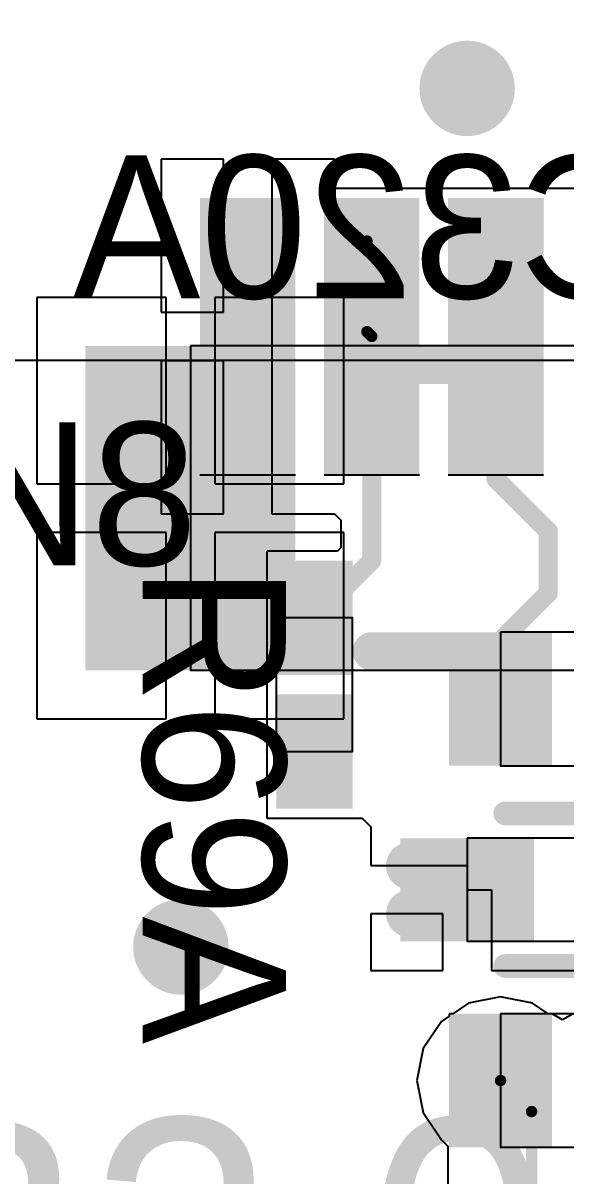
# Model space of a CAD drawing. Header units: millimetres. Extents: x 15 to 122, y 23 to 96.
# Drawn here: x 75.67 to 78.52, y 85.8 to 91.84 of the extents above; entities that cross this region are included whole.
import ezdxf

# ---------------------------------------------------------------- set-up
doc = ezdxf.new("R2010")
doc.units = ezdxf.units.MM
for name, color, linetype in [('Bottom Modules', 3, 'Continuous'), ('BottomLayer', 5, 'Continuous'), ('BottomOverlay', 54, 'Continuous'), ('BottomPaste', 16, 'Continuous'), ('TopLayer', 1, 'Continuous'), ('TopOverlay', 2, 'Continuous'), ('TopPaste', 8, 'Continuous'), ('TopSolder', 216, 'Continuous'), ('Upper Modules', 80, 'Continuous')]:
    doc.layers.add(name, color=color, linetype=linetype)
doc.styles.get("Standard").update_dxf_attribs({"font": 'ARExthalf2.shx', "width": 0.1})

msp = doc.modelspace()

# ---------------------------------------------------------------- linework, layer by layer
at = {"layer": 'Bottom Modules'}
msp.add_lwpolyline([(76.55000184, 90.1499975), (76.55000184, 88.45000089999999), (79.25000151999998, 88.45000089999999), (79.25000151999998, 90.1499975)], close=True, dxfattribs=at)
at = {"layer": 'BottomLayer'}
for p, q in [((76.42300184, 90.40399749999999), (75.74600294, 90.40399749999999)), ((75.74600294, 90.40399749999999), (75.74600294, 89.4269992)), ((76.42300184, 89.4269992), (76.42300184, 90.40399749999999)), ((77.35400073999999, 90.40399749999999), (76.67700184, 90.40399749999999)), ((76.67700184, 90.40399749999999), (76.67700184, 89.4269992)), ((77.35400073999999, 89.4269992), (77.35400073999999, 90.40399749999999)), ((75.74600294, 89.4269992), (76.42300184, 89.4269992)), ((76.67700184, 89.4269992), (77.35400073999999, 89.4269992)), ((76.42300184, 89.17299919999999), (75.74600294, 89.17299919999999)), ((75.74600294, 89.17299919999999), (75.74600294, 88.1960009)), ((76.42300184, 88.1960009), (76.42300184, 89.17299919999999)), ((77.35400073999999, 89.17299919999999), (76.67700184, 89.17299919999999)), ((76.67700184, 89.17299919999999), (76.67700184, 88.1960009)), ((77.35400073999999, 88.1960009), (77.35400073999999, 89.17299919999999)), ((75.74600294, 88.1960009), (76.42300184, 88.1960009)), ((76.67700184, 88.1960009), (77.35400073999999, 88.1960009))]:
    msp.add_line(p, q, dxfattribs=at)
for points, const_width in [([(77.8749776, 91.49997194, 1), (78.12497456, 91.49997194, 1)], 0.2499995), ([(76.78750199999999, 90.49999933999999, 1), (76.91250047999999, 90.49999933999999, 1)], 0.12499848), ([(76.78750199999999, 90.19999994, 1), (76.91250047999999, 90.19999994, 1)], 0.12499848), ([(76.78750199999999, 89.65000103999999, 1), (76.91250047999999, 89.65000103999999, 1)], 0.12499848), ([(76.78750199999999, 89.09999959999999, 1), (76.91250047999999, 89.09999959999999, 1)], 0.12499848), ([(76.37497805999999, 86.99997332, 1), (76.62497502, 86.99997332, 1)], 0.2499995)]:
    msp.add_lwpolyline(points, format="xyb", close=True, dxfattribs=dict(at, const_width=const_width))
msp.add_solid([(76.00000294, 90.1499975), (76.00000294, 88.45000089999999), (77.10000074, 90.1499975), (77.10000074, 88.45000089999999)], dxfattribs=at)
at = {"layer": 'BottomOverlay', "const_width": 0.1999996}
for points in [[(77.50000247999999, 90.04999769999999), (78.30000088, 90.04999769999999)], [(77.50000247999999, 88.54999816), (78.30000088, 88.54999816)]]:
    msp.add_lwpolyline(points, dxfattribs=at)
at = {"layer": 'BottomOverlay', "const_width": 0.0999998}
for points in [[(77.45000257999999, 90.04999769999999, 1), (77.55000238, 90.04999769999999, 1)], [(78.25000098, 90.04999769999999, 1), (78.35000078, 90.04999769999999, 1)], [(77.45000257999999, 88.54999816, 1), (77.55000238, 88.54999816, 1)], [(78.25000098, 88.54999816, 1), (78.35000078, 88.54999816, 1)]]:
    msp.add_lwpolyline(points, format="xyb", close=True, dxfattribs=at)
at = {"layer": 'BottomPaste'}
msp.add_solid([(76.00000294, 90.1499975), (76.00000294, 88.45000089999999), (77.10000074, 90.1499975), (77.10000074, 88.45000089999999)], dxfattribs=at)
msp.add_solid([(76.00000294, 90.1499975), (76.00000294, 88.45000089999999), (77.10000074, 90.1499975), (77.10000074, 88.45000089999999)], dxfattribs=at)
at = {"layer": 'TopLayer'}
for p, q in [((76.72300124, 91.12899986), (76.39600164, 91.12899986)), ((76.39600164, 91.12899986), (76.39600164, 90.32699994)), ((76.72300124, 90.32699994), (76.72300124, 91.12899986)), ((77.30400084, 91.12899986), (76.97700123999999, 91.12899986)), ((76.97700123999999, 91.12899986), (76.97700123999999, 90.19999994)), ((77.30400084, 90.97499966), (77.30400084, 91.12899986)), ((77.79999425999999, 90.97499966), (77.30400084, 90.97499966)), ((77.85000686, 90.97500473999999), (77.79999425999999, 90.97500473999999)), ((77.79999425999999, 90.97500473999999), (77.79999425999999, 90.97499966)), ((77.85000432, 90.97499966), (77.85000686, 90.97500473999999)), ((78.4499955, 90.97499966), (77.85000432, 90.97499966)), ((77.85000432, 90.97499966), (77.85000432, 90.97499966)), ((77.85000432, 90.97499966), (77.85000432, 90.97499966)), ((78.50000555999999, 90.97500473999999), (78.4499955, 90.97500473999999)), ((78.4499955, 90.97500473999999), (78.4499955, 90.97499966)), ((78.50000302, 90.97499966), (78.50000555999999, 90.97500473999999)), ((79.0999942, 90.97499966), (78.50000302, 90.97499966)), ((78.50000302, 90.97499966), (78.50000302, 90.97499966)), ((78.50000302, 90.97499966), (78.50000302, 90.97499966)), ((76.39600164, 90.32699994), (76.72300124, 90.32699994)), ((76.97700123999999, 90.19999994), (76.97700123999999, 89.27100001999999)), ((76.72300124, 90.07299993999999), (76.39600164, 90.07299993999999)), ((76.39600164, 90.07299993999999), (76.39600164, 89.27100001999999)), ((76.72300124, 89.27100001999999), (76.72300124, 90.07299993999999)), ((76.39600164, 89.27100001999999), (76.72300124, 89.27100001999999)), ((76.97700123999999, 89.27100001999999), (77.30399829999999, 89.27100001999999)), ((77.30399829999999, 89.27100001999999), (77.30399575999999, 89.27100001999999)), ((77.30399575999999, 89.27100001999999), (77.3376406, 89.23735518)), ((77.30399829999999, 89.27100001999999), (77.30399829999999, 89.27100001999999)), ((77.3376406, 89.23735518), (77.3376406, 89.09225513999999)), ((77.32038638, 89.07500092), (76.94999849999999, 89.07500092)), ((76.94999849999999, 89.07500092), (76.94999849999999, 88.44571846)), ((77.3376406, 89.09225513999999), (77.32038638, 89.07500092)), ((76.94999849999999, 88.44571846), (76.94999596, 88.44571592)), ((76.94999596, 88.44571592), (76.94999849999999, 88.44571338)), ((76.94999849999999, 88.44571338), (76.94999596, 88.37500232)), ((76.94999596, 88.37500232), (76.94999596, 88.37499978)), ((76.94999596, 88.37499978), (76.94999596, 88.37499978)), ((76.94999596, 88.37499978), (76.94999849999999, 88.30429126)), ((76.94999849999999, 88.30429126), (76.94999596, 88.30428871999999)), ((76.94999596, 88.30428871999999), (76.94999849999999, 88.30428871999999)), ((76.94999849999999, 88.30428871999999), (76.94999849999999, 87.67500118)), ((76.94999849999999, 87.67500118), (77.44699776, 87.67500118)), ((77.44699776, 87.67500118), (77.44699776, 87.67500118)), ((77.44699776, 87.67500118), (77.4499594, 87.67499864)), ((77.4499594, 87.67499864), (77.44996194, 87.67499864)), ((77.44996194, 87.67499864), (77.44999496, 87.67499864)), ((77.44999496, 87.67499864), (77.44999496, 87.6749961)), ((77.44999496, 87.6749961), (77.44999496, 87.6749961)), ((77.44999496, 87.6749961), (77.44999496, 87.6749961)), ((77.44999496, 87.6749961), (77.4499975, 87.6749961)), ((77.4499975, 87.6749961), (77.49600198, 87.62899415999999)), ((77.49600198, 87.62899415999999), (77.49600198, 87.42700065999999)), ((77.49600198, 87.42700065999999), (78.00000148, 87.42700065999999)), ((78.00000148, 87.42700065999999), (78.00000148, 87.30000066)), ((78.00000148, 87.30000066), (78.12700147999999, 87.30000066)), ((78.12700147999999, 87.30000066), (78.12700147999999, 86.87600099999999)), ((77.87300148, 87.17300066), (77.49600198, 87.17300066)), ((77.49600198, 87.17300066), (77.49600198, 86.87600099999999)), ((77.87300148, 86.87600099999999), (77.87300148, 87.17300066)), ((77.49600198, 86.87600099999999), (77.87300148, 86.87600099999999)), ((78.12700147999999, 86.87600099999999), (78.49599998, 86.87600099999999)), ((78.49599998, 86.87600099999999), (78.49599998, 86.87599845999999)), ((78.49599998, 86.87599845999999), (78.87299947999999, 86.87599845999999)), ((78.17499986, 86.73842189999999), (78.0072227, 86.70504883999999)), ((78.34277702, 86.70504883999999), (78.17499986, 86.73842189999999)), ((77.92483272, 86.64999687999999), (77.90500039999999, 86.64999687999999)), ((77.90500039999999, 86.64999687999999), (77.90500039999999, 86.63674569999999)), ((78.0072227, 86.70504883999999), (77.92483272, 86.64999687999999)), ((78.425167, 86.64999687999999), (78.34277702, 86.70504883999999)), ((78.44499678, 86.64999687999999), (78.425167, 86.64999687999999)), ((78.50000048, 86.61857454), (78.44499678, 86.64999942)), ((78.44499678, 86.64999942), (78.44499678, 86.64999687999999)), ((78.55500418, 86.64999942), (78.50000048, 86.61857454)), ((77.86498777999999, 86.61000965999999), (77.76994859999999, 86.46777474)), ((77.90500039999999, 86.63674569999999), (77.86498777999999, 86.61000965999999)), ((77.76994859999999, 86.46777474), (77.73657553999999, 86.29999758)), ((77.73657553999999, 86.29999758), (77.76994859999999, 86.13222042)), ((77.76994859999999, 86.13222042), (77.86498777999999, 85.98998549999999)), ((77.86498777999999, 85.98998549999999), (77.89907457999999, 85.95589869999999)), ((77.89907457999999, 85.95589869999999), (77.89907457999999, 85.65000395999999))]:
    msp.add_line(p, q, dxfattribs=at)
for points, const_width in [([(77.8749776, 91.49997194, 1), (78.12497456, 91.49997194, 1)], 0.2499995), ([(76.78750199999999, 90.77500006, 1), (76.91250047999999, 90.77500006, 1)], 0.12499848), ([(77.41250201999999, 90.70000148, 1), (77.5375005, 90.70000148, 1)], 0.12499848), ([(77.46000255999999, 90.70000148, 1), (77.48999995999999, 90.70000148, 1)], 0.02999994), ([(76.78750199999999, 90.22500115999999, 1), (76.91250047999999, 90.22500115999999, 1)], 0.12499848), ([(77.46000255999999, 90.22499862, 1), (77.48999995999999, 90.22499862, 1)], 0.02999994), ([(77.46000255999999, 90.22499862, 1), (77.48999995999999, 90.22499862, 1)], 0.02999994), ([(77.47500126, 90.19999994, 1), (77.52499861999999, 90.19999994, 1)], 0.0499999), ([(77.48500124, 90.19999994, 1), (77.51499864, 90.19999994, 1)], 0.02999994), ([(78.1250025, 90.19999994, 1), (78.17499986, 90.19999994, 1)], 0.0499999), ([(76.78750199999999, 89.65000103999999, 1), (76.91250047999999, 89.65000103999999, 1)], 0.12499848), ([(78.1250025, 89.45436516, 1), (78.17499986, 89.45436516, 1)], 0.0499999), ([(78.1250025, 89.45436516, 1), (78.17499986, 89.45436516, 1)], 0.0499999), ([(78.40000322, 89.17936444, 1), (78.45000058, 89.17936444, 1)], 0.0499999), ([(78.40000322, 89.17936444, 1), (78.45000058, 89.17936444, 1)], 0.0499999), ([(77.47500126, 89.02500356, 1), (77.52499861999999, 89.02500356, 1)], 0.0499999), ([(77.47500126, 89.02500356, 1), (77.52499861999999, 89.02500356, 1)], 0.0499999), ([(78.40000322, 88.85432571999999, 1), (78.45000058, 88.85432571999999, 1)], 0.0499999), ([(78.40000322, 88.85432571999999, 1), (78.45000058, 88.85432571999999, 1)], 0.0499999), ([(77.17499932, 88.72500162, 1), (77.22499667999999, 88.72500162, 1)], 0.0499999), ([(78.15000117999999, 88.60432368, 1), (78.19999854, 88.60432368, 1)], 0.0499999), ([(78.15000117999999, 88.60432368, 1), (78.19999854, 88.60432368, 1)], 0.0499999), ([(78.15000117999999, 88.29999866, 1), (78.19999854, 88.29999866, 1)], 0.0499999), ([(77.13749876, 88.02500047999999, 1), (77.26249724, 88.02500047999999, 1)], 0.12499848), ([(77.6375003, 87.42500168, 1), (77.76249878, 87.42500168, 1)], 0.12499848), ([(77.63750284, 87.17500217999999, 1), (77.76250132, 87.17500217999999, 1)], 0.12499848), ([(76.37497805999999, 86.99997332, 1), (76.62497502, 86.99997332, 1)], 0.2499995), ([(78.16000116, 86.29999758, 1), (78.18999855999999, 86.29999758, 1)], 0.02999994), ([(78.3225002, 86.13749854, 1), (78.35249759999999, 86.13749854, 1)], 0.02999994), ([(78.3225002, 86.13749854, 1), (78.35249759999999, 86.13749854, 1)], 0.02999994)]:
    msp.add_lwpolyline(points, format="xyb", close=True, dxfattribs=dict(at, const_width=const_width))
for points, const_width in [([(77.47500126, 90.22499862), (77.47500126, 90.70000148)], 0.05999988), ([(77.47500126, 90.22499862), (77.49999994, 90.19999994)], 0.05999988), ([(77.49999994, 89.02500356), (77.49999994, 90.19999994)], 0.0999998), ([(78.15000117999999, 89.45436516), (78.15000117999999, 90.19999994)], 0.0999998), ([(78.15000117999999, 89.45436516), (78.4250019, 89.17936444)], 0.0999998), ([(78.4250019, 88.85432571999999), (78.4250019, 89.17936444)], 0.0999998), ([(77.199998, 88.72500162), (77.49999994, 89.02500356)], 0.0999998), ([(78.17499986, 88.60432368), (78.4250019, 88.85432571999999)], 0.0999998), ([(78.17499986, 88.29999866), (78.17499986, 88.60432368)], 0.0999998), ([(78.17499986, 86.29999758), (78.3374989, 86.13749854)], 0.05999988), ([(78.3374989, 85.65000395999999), (78.3374989, 86.13749854)], 0.05999988)]:
    msp.add_lwpolyline(points, dxfattribs=dict(at, const_width=const_width))
for points in [[(77.05000084, 90.87499985999999), (76.65000164, 90.87499985999999), (77.05000084, 89.52500002), (76.65000164, 89.52500002)], [(77.69999954, 90.87499985999999), (77.30000034, 90.87499985999999), (77.69999954, 89.52500002), (77.30000034, 89.52500002)], [(78.35000078, 90.87499985999999), (77.95000157999999, 90.87499985999999), (78.35000078, 89.52500002), (77.95000157999999, 89.52500002)], [(77.34999769999999, 88.97500112), (77.0499983, 88.97500112), (77.34999769999999, 88.47500212), (77.0499983, 88.47500212)], [(78.0050002, 88.54999816), (78.0050002, 88.04999916), (78.34499952, 88.54999816), (78.34499952, 88.04999916)], [(77.34999769999999, 88.27499997999999), (77.0499983, 88.27499997999999), (77.34999769999999, 87.77500098), (77.0499983, 87.77500098)], [(77.75000198, 87.130001), (78.25000098, 87.130001), (77.75000198, 87.47000032), (78.25000098, 87.47000032)], [(78.0050002, 86.54999708), (78.0050002, 86.04999808), (78.34499952, 86.54999708), (78.34499952, 86.04999808)]]:
    msp.add_solid(points, dxfattribs=at)
at = {"layer": 'TopOverlay', "const_width": 0.12500102}
for points in [[(78.20000107999999, 87.69999732), (78.79999988, 87.69999732)], [(78.20000107999999, 86.89999892), (78.79999988, 86.89999892)]]:
    msp.add_lwpolyline(points, dxfattribs=at)
at = {"layer": 'TopOverlay', "const_width": 0.06249924}
for points in [[(78.16875146, 87.69999732, 1), (78.23125069999999, 87.69999732, 1)], [(78.16875146, 86.89999892, 1), (78.23125069999999, 86.89999892, 1)]]:
    msp.add_lwpolyline(points, format="xyb", close=True, dxfattribs=at)
at = {"layer": 'TopPaste'}
for points in [[(77.05000084, 90.87499985999999), (76.65000164, 90.87499985999999), (77.05000084, 89.52500002), (76.65000164, 89.52500002)], [(77.05000084, 90.87499985999999), (76.65000164, 90.87499985999999), (77.05000084, 89.52500002), (76.65000164, 89.52500002)], [(77.69999954, 90.87499985999999), (77.30000034, 90.87499985999999), (77.69999954, 89.52500002), (77.30000034, 89.52500002)], [(77.69999954, 90.87499985999999), (77.30000034, 90.87499985999999), (77.69999954, 89.52500002), (77.30000034, 89.52500002)], [(78.35000078, 90.87499985999999), (77.95000157999999, 90.87499985999999), (78.35000078, 89.52500002), (77.95000157999999, 89.52500002)], [(78.35000078, 90.87499985999999), (77.95000157999999, 90.87499985999999), (78.35000078, 89.52500002), (77.95000157999999, 89.52500002)], [(77.34999769999999, 88.97500112), (77.0499983, 88.97500112), (77.34999769999999, 88.47500212), (77.0499983, 88.47500212)], [(77.34999769999999, 88.97500112), (77.0499983, 88.97500112), (77.34999769999999, 88.47500212), (77.0499983, 88.47500212)], [(78.0050002, 88.54999816), (78.0050002, 88.04999916), (78.34499952, 88.54999816), (78.34499952, 88.04999916)], [(78.0050002, 88.54999816), (78.0050002, 88.04999916), (78.34499952, 88.54999816), (78.34499952, 88.04999916)], [(77.34999769999999, 88.27499997999999), (77.0499983, 88.27499997999999), (77.34999769999999, 87.77500098), (77.0499983, 87.77500098)], [(77.34999769999999, 88.27499997999999), (77.0499983, 88.27499997999999), (77.34999769999999, 87.77500098), (77.0499983, 87.77500098)], [(77.75000198, 87.130001), (78.25000098, 87.130001), (77.75000198, 87.47000032), (78.25000098, 87.47000032)], [(77.75000198, 87.130001), (78.25000098, 87.130001), (77.75000198, 87.47000032), (78.25000098, 87.47000032)], [(78.0050002, 86.54999708), (78.0050002, 86.04999808), (78.34499952, 86.54999708), (78.34499952, 86.04999808)], [(78.0050002, 86.54999708), (78.0050002, 86.04999808), (78.34499952, 86.54999708), (78.34499952, 86.04999808)]]:
    msp.add_solid(points, dxfattribs=at)
at = {"layer": 'TopSolder'}
for points in [[(77.10000074, 90.92499975999999), (76.60000174, 90.92499975999999), (77.10000074, 89.47500011999999), (76.60000174, 89.47500011999999)], [(77.10000074, 90.92499975999999), (76.60000174, 90.92499975999999), (77.10000074, 89.47500011999999), (76.60000174, 89.47500011999999)], [(77.74999944, 90.92499975999999), (77.25000044, 90.92499975999999), (77.74999944, 89.47500011999999), (77.25000044, 89.47500011999999)], [(77.74999944, 90.92499975999999), (77.25000044, 90.92499975999999), (77.74999944, 89.47500011999999), (77.25000044, 89.47500011999999)], [(78.40000067999999, 90.92499975999999), (77.90000168, 90.92499975999999), (78.40000067999999, 89.47500011999999), (77.90000168, 89.47500011999999)], [(78.40000067999999, 90.92499975999999), (77.90000168, 90.92499975999999), (78.40000067999999, 89.47500011999999), (77.90000168, 89.47500011999999)], [(77.39999759999999, 89.02500101999999), (76.9999984, 89.02500101999999), (77.39999759999999, 88.42500222), (76.9999984, 88.42500222)], [(77.39999759999999, 89.02500101999999), (76.9999984, 89.02500101999999), (77.39999759999999, 88.42500222), (76.9999984, 88.42500222)], [(77.90500039999999, 88.64999796), (77.90500039999999, 87.94999935999999), (78.44499932, 88.64999796), (78.44499932, 87.94999935999999)], [(77.90500039999999, 88.64999796), (77.90500039999999, 87.94999935999999), (78.44499932, 88.64999796), (78.44499932, 87.94999935999999)], [(77.39999759999999, 88.32499988), (76.9999984, 88.32499988), (77.39999759999999, 87.72500108), (76.9999984, 87.72500108)], [(77.39999759999999, 88.32499988), (76.9999984, 88.32499988), (77.39999759999999, 87.72500108), (76.9999984, 87.72500108)], [(77.65000218, 87.0300012), (78.35000078, 87.0300012), (77.65000218, 87.57000011999999), (78.35000078, 87.57000011999999)], [(77.65000218, 87.0300012), (78.35000078, 87.0300012), (77.65000218, 87.57000011999999), (78.35000078, 87.57000011999999)], [(77.90500039999999, 86.64999687999999), (77.90500039999999, 85.94999827999999), (78.44499932, 86.64999687999999), (78.44499932, 85.94999827999999)], [(77.90500039999999, 86.64999687999999), (77.90500039999999, 85.94999827999999), (78.44499932, 86.64999687999999), (78.44499932, 85.94999827999999)]]:
    msp.add_solid(points, dxfattribs=at)
at = {"layer": 'Upper Modules'}
for p, q in [((76.60000174, 89.47500011999999), (77.10000074, 89.47500011999999)), ((77.25000044, 89.47500011999999), (77.74999944, 89.47500011999999)), ((77.90000168, 89.47500011999999), (78.40000067999999, 89.47500011999999))]:
    msp.add_line(p, q, dxfattribs=at)
for points in [[(69.1500014, 94.97500181999999), (69.1500014, 90.07500146), (82.1000009, 90.07500146), (82.1000009, 94.97500181999999)], [(76.9999984, 88.72500162), (76.9999984, 88.02500047999999), (77.39999759999999, 88.02500047999999), (77.39999759999999, 88.72500162)], [(78.17499985999999, 88.64999796), (78.17499985999999, 87.94999935999999), (78.82500110000001, 87.94999935999999), (78.82500110000001, 88.64999796)], [(78.00000148000001, 87.57000011999999), (78.00000148000001, 87.02999865999999), (78.99999947999999, 87.02999865999999), (78.99999947999999, 87.57000011999999)], [(78.17499985999999, 86.64999687999999), (78.17499985999999, 85.94999827999999), (78.82500110000001, 85.94999827999999), (78.82500110000001, 86.64999687999999)]]:
    msp.add_lwpolyline(points, close=True, dxfattribs=at)

# ---------------------------------------------------------------- texts
at = {"layer": 'BottomOverlay', "text_generation_flag": 2}
msp.add_text('C320A', height=0.75000104, rotation=360, dxfattribs=at).set_placement((79.00000202, 90.39999954))
at = {"layer": 'TopOverlay'}
for s, height, rotation, p in [('CON8', 0.75000104, 360, (73.79999972, 88.9999998)), ('R69A', 0.75000104, 270, (76.2999998, 88.9999998)), ('MicroUSB3.0 AB', 1.29999994, 360, (68.20000076, 84.80000057999999))]:
    msp.add_text(s, height=height, rotation=rotation, dxfattribs=at).set_placement(p)

doc.saveas('drawing.dxf')
